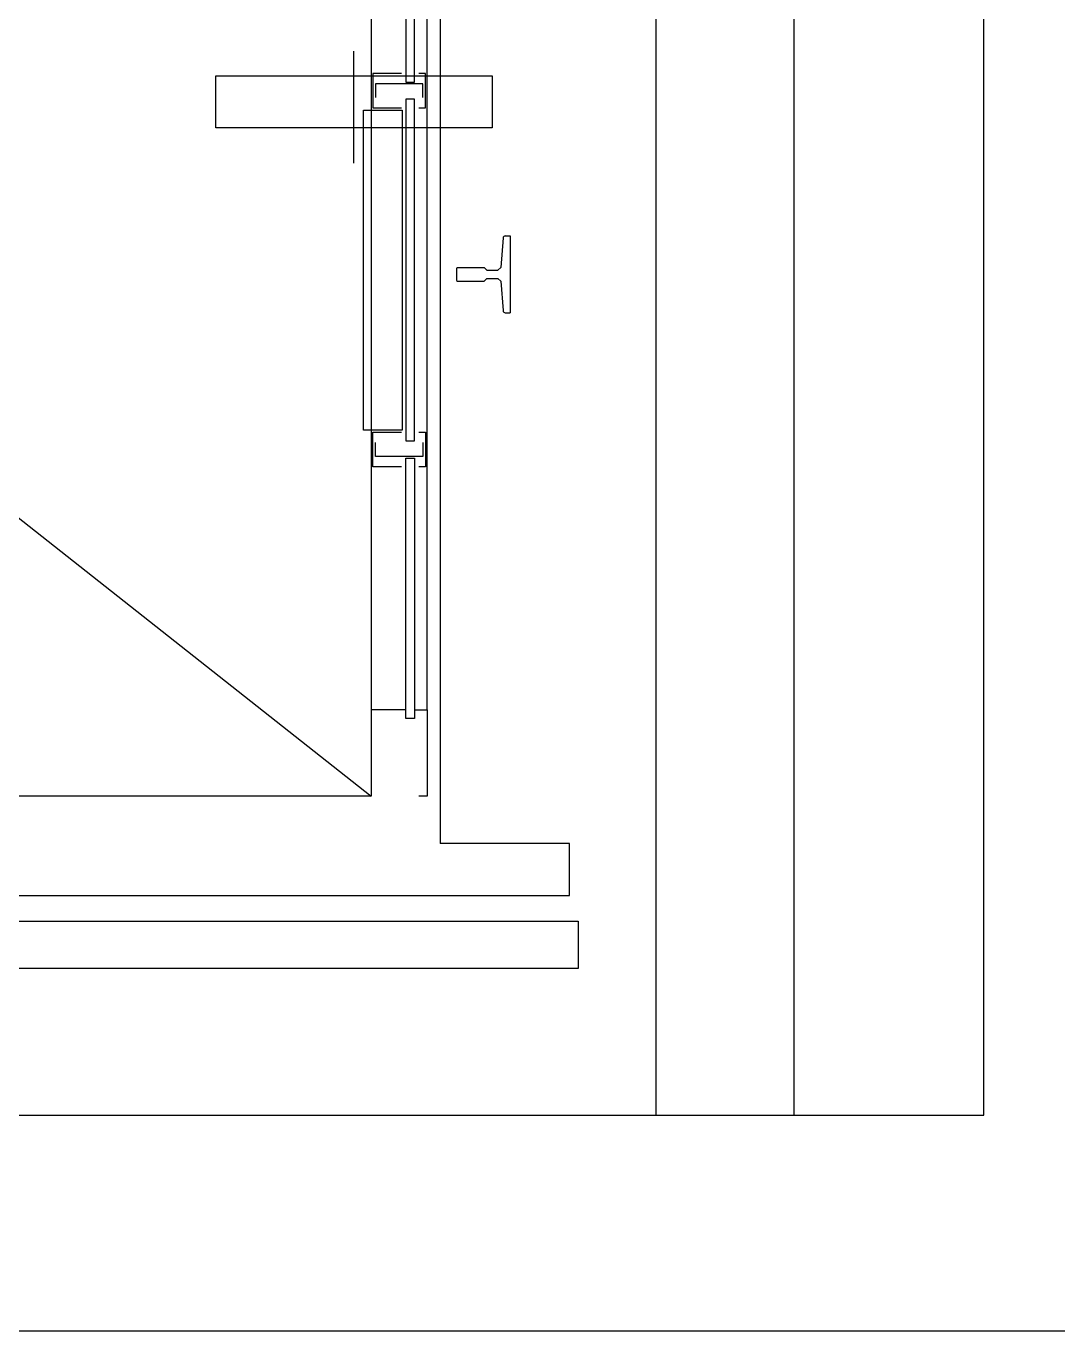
# Model space of a CAD drawing. Header units: millimetres. Extents: x -7614 to 421357, y 85218 to 341757.
# Drawn here: x 310460 to 311656, y 213177 to 214690 of the extents above; entities that cross this region are included whole.
import ezdxf

# ---------------------------------------------------------------- set-up
doc = ezdxf.new("R2010")
doc.units = ezdxf.units.MM
doc.header["$LTSCALE"] = 600
doc.header["$MEASUREMENT"] = 0
doc.linetypes.add('CENTER', pattern=[65, 60, -2, 1, -2])
doc.linetypes.add('HIDDEN', pattern=[2, 1, -1])
doc.layers.add('e-plan', color=9, linetype='CONTINUOUS')

msp = doc.modelspace()

# ---------------------------------------------------------------- linework, layer by layer
at = {"layer": 'e-plan', "ltscale": 0.5}
for p, q in [((311570.4, 213426.7), (311570.4, 216006.7)), ((308520.4, 213426.7), (311570.4, 213426.7)), ((308520.4, 213176.7), (311770.4, 213176.7))]:
    msp.add_line(p, q, dxfattribs=at)
at = {"layer": 'e-plan'}
for p, q in [((311190.4, 215756.7), (311190.4, 213426.7)), ((311350.4, 215756.7), (311350.4, 213426.7)), ((310860.4, 215296.7), (310860.4, 213796.7)), ((310900.4, 215086.7), (310900.4, 214624.7)), ((310910.4, 214624.7), (310910.4, 215086.7)), ((310895.4, 214634.7), (310862.4, 214634.7)), ((310862.4, 214634.7), (310862.4, 214594.7)), ((310900.4, 214624.7), (310910.4, 214624.7)), ((310923.4, 214634.7), (310915.4, 214634.7)), ((310923.4, 214594.7), (310923.4, 214634.7)), ((310920.4, 214622.7), (310865.4, 214622.7)), ((310865.4, 214622.7), (310865.4, 214606.7)), ((310920.4, 214606.7), (310920.4, 214622.7)), ((310862.4, 214594.7), (310895.4, 214594.7)), ((310900.4, 214604.7), (310900.4, 214208.7)), ((310910.4, 214604.7), (310900.4, 214604.7)), ((310910.4, 214208.7), (310910.4, 214604.7)), ((310915.4, 214594.7), (310923.4, 214594.7)), ((310851.4, 214592.2), (310896.4, 214592.2)), ((310851.4, 214221.2), (310851.4, 214592.2)), ((310896.4, 214592.2), (310896.4, 214221.2)), ((311013.2, 214443.9), (311010.6, 214409.7)), ((311015.7, 214446.2), (311021.4, 214446.2)), ((311021.4, 214446.2), (311021.4, 214357.2)), ((310959.4, 214408.7), (310960.4, 214409.7)), ((310959.4, 214408.7), (310959.4, 214394.7)), ((310960.4, 214409.7), (310991.4, 214409.7)), ((310991.4, 214409.7), (310994.6, 214406.5)), ((310991.4, 214393.7), (310994.6, 214397)), ((310994.6, 214406.5), (311007.3, 214406.5)), ((310994.6, 214397), (311007.3, 214397)), ((311010.6, 214409.7), (311007.3, 214406.5)), ((311010.6, 214393.7), (311007.3, 214397)), ((310959.4, 214394.7), (310960.4, 214393.7)), ((310960.4, 214393.7), (310991.4, 214393.7)), ((311010.6, 214393.7), (311013.2, 214359.6)), ((311015.7, 214357.2), (311021.4, 214357.2)), ((310896.4, 214221.2), (310851.4, 214221.2)), ((310862.4, 214178.7), (310862.4, 214218.7)), ((310862.4, 214218.7), (310895.4, 214218.7)), ((310915.4, 214218.7), (310923.4, 214218.7)), ((310923.4, 214218.7), (310923.4, 214178.7)), ((310865.4, 214190.7), (310865.4, 214206.7)), ((310900.4, 214208.7), (310910.4, 214208.7)), ((310920.4, 214206.7), (310920.4, 214190.7)), ((310920.4, 214190.7), (310865.4, 214190.7)), ((310900.4, 213886.7), (310900.4, 214188.7)), ((310900.4, 214188.7), (310910.4, 214188.7)), ((310910.4, 214188.7), (310910.4, 213886.7)), ((310895.4, 214178.7), (310862.4, 214178.7)), ((310923.4, 214178.7), (310915.4, 214178.7)), ((310900.4, 213896.7), (310860.4, 213896.7)), ((310910.4, 213886.7), (310900.4, 213886.7)), ((310910.4, 213896.7), (310925.4, 213896.7)), ((310925.4, 213896.7), (310925.4, 213796.7)), ((310860.4, 213796.7), (310410.4, 213796.7)), ((310925.4, 213796.7), (310915.4, 213796.7)), ((308720.4, 213651.7), (311100.4, 213651.7)), ((311100.4, 213651.7), (311100.4, 213596.7)), ((311100.4, 213596.7), (308720.4, 213596.7))]:
    msp.add_line(p, q, dxfattribs=at)
at = {"layer": 'e-plan', "linetype": 'Continuous'}
for p, q in [((310925.4, 213896.7), (310925.4, 215361.7)), ((310940.4, 215351.7), (310940.4, 213741.7)), ((311090.4, 213741.7), (310940.4, 213741.7)), ((311090.4, 213681.7), (311090.4, 213741.7)), ((308730.4, 213681.7), (311090.4, 213681.7))]:
    msp.add_line(p, q, dxfattribs=at)
at = {"layer": 'e-plan', "ltscale": 2}
msp.add_line((308960.4, 215296.7), (310860.4, 213796.7), dxfattribs=at)
at = {"layer": 'e-plan', "linetype": 'CENTER'}
msp.add_line((310840.4, 214530.7), (310840.4, 214660.6), dxfattribs=at)
at = {"layer": 'e-plan', "linetype": 'HIDDEN'}
for p, q in [((310680.4, 214571.7), (310680.4, 214631.7)), ((310680.4, 214631.7), (311000.4, 214631.7)), ((311000.4, 214631.7), (311000.4, 214571.7)), ((311000.4, 214571.7), (310680.4, 214571.7))]:
    msp.add_line(p, q, dxfattribs=at)
at = {"layer": 'e-plan'}
for centre, start, end in [((311015.7, 214443.7), 90, 176.5907), ((311015.7, 214359.7), 183.4093, 270)]:
    msp.add_arc(centre, 2.5, start, end, dxfattribs=at)

doc.saveas('drawing.dxf')
